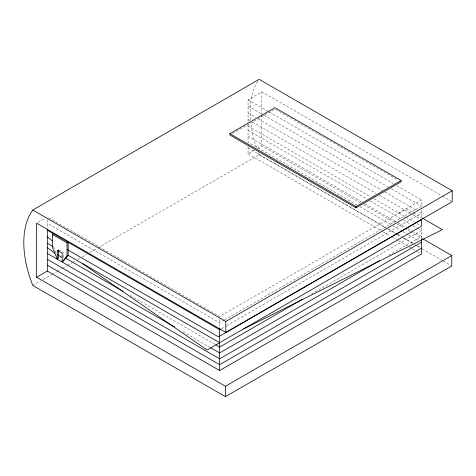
<?xml version="1.0" encoding="UTF-8"?>
<svg xmlns="http://www.w3.org/2000/svg" width="476" height="476" viewBox="0 0 476 476"><rect width="100%" height="100%" fill="white"/><g stroke="black" fill="none" stroke-linecap="round" stroke-linejoin="round"><path stroke-width="0.36" stroke-dasharray="2.38 1.78" d="M248.05 121.707L248.05 99.776L261.854 91.809L441.912 195.761M37.86 222.435L44.792 218.43M232.461 133.5L274.938 108.974L397.865 179.946M248.05 146.537L248.05 153.867L254.952 149.886M257.462 148.435L261.854 145.9L360.368 202.77M32.808 285.469L40.525 281.013M43.102 279.531L51.462 274.7M52.104 274.331L56.608 271.731M57.251 271.362L61.749 268.761M62.398 268.387L66.896 265.792M67.538 265.418L72.043 262.817M72.685 262.449L75.256 260.961M77.832 259.48L79.76 258.361M82.33 256.879L86.834 254.279M90.047 252.423L97.122 248.341M97.77 247.966L259.194 154.765L386.952 228.528M224.779 319.801L421.498 206.227L421.498 199.92L219.638 316.463L47.314 216.973M398.876 213.117L406.29 208.839L412.728 212.552M224.136 320.175L219.638 322.77L47.314 223.28M221.566 328.607L226.064 326.006M226.707 325.638L421.498 213.177L418.934 211.689M311.566 294.013L421.498 230.545L418.934 229.063M388.713 255.338L421.498 236.411L413.793 231.961M442.555 196.13L450.915 200.961M248.05 99.776L268.607 111.646M269.249 112.015L393.235 183.599M397.091 185.824L421.498 199.92M248.05 106.088L263.472 114.99M264.109 115.359L388.095 186.943M391.308 188.793L421.498 206.227M248.05 113.032L255.761 117.483M258.331 118.97L382.311 190.549M384.882 192.036L416.363 210.208M413.37 212.927L421.736 217.758M248.05 119.535L249.977 120.648M252.548 122.136L375.891 193.345M379.747 195.571L412.508 214.486M413.15 214.855L421.498 219.68L421.498 209.702M248.05 126.039L370.637 196.814M373.844 198.67L405.159 216.747M405.79 217.11L413.959 221.828M417.101 223.643L420.243 225.457M248.05 130.406L366.895 199.022M370.108 200.872L402.869 219.787M403.511 220.162L410.58 224.238M413.15 225.725L418.291 228.688M248.05 136.273L361.76 201.919M364.967 203.77L397.734 222.691M398.376 223.06L405.439 227.141M408.009 228.623L413.15 231.592M363.587 204.632L394.491 222.476M397.067 223.958L404.148 228.052M404.79 228.42L409.943 231.395M410.586 231.764L422.176 238.458M357.262 205.186L248.05 142.14L248.05 124.593M359.832 206.673L390.665 224.476M393.235 225.957L402.226 231.152M402.869 231.52L408.009 234.489M408.652 234.858L418.291 240.422M248.05 148L386.167 227.742M388.737 229.23L397.091 234.049M397.734 234.418L402.869 237.387M403.511 237.756L413.15 243.319M417.648 245.919L421.498 248.145M387.595 228.896L396.579 234.085M397.222 234.454L401.078 236.679M403.642 238.161L413.918 244.093M414.554 244.462L416.482 245.574M417.125 245.949L419.695 247.431M422.26 248.912L442.805 260.771M443.448 261.145L451.789 265.959M248.05 153.867L382.311 231.384M382.954 231.758L390.022 235.834M392.593 237.322L397.734 240.285M398.376 240.66L408.652 246.592M409.295 246.961L411.865 248.448M412.508 248.817L417.006 251.411M417.648 251.786L421.498 254.011M58.417 249.644L63.29 252.458L63.29 258.278M130.121 295.412L214.486 344.118M182.986 331.796L209.351 347.016M53.514 246.818L56.4 253.619M421.498 227.635L421.498 238.613M261.854 91.809L261.854 114.038M261.854 114.775L261.854 145.9M219.638 319.265L219.638 328.333M47.314 219.775L47.314 228.147M259.194 154.765A90.095 52.015 60 0 1 258.414 152.76M256.487 147.393A90.095 52.015 60 0 1 250.923 123.457M250.554 119.964A90.095 52.015 60 0 1 257.98 81.093"/><path stroke-width="0.71" d="M58.417 250.376L58.417 258.373L57.293 259.027L57.293 250.299L62.16 253.107L62.16 261.836L67.033 255.921L68.157 255.267L219.638 342.726M32.808 210.041L259.194 79.337L452.2 190.763L452.2 201.699L225.814 332.403L36.598 223.161L36.598 277.252L225.41 386.262L451.789 255.558L451.789 265.959L225.41 396.663L32.808 285.469A90.095 52.015 60 0 1 32.808 210.041L225.814 321.467L452.2 190.763M57.293 259.027L52.39 247.466L52.39 234.46L53.514 233.811M229.884 133.685L274.938 107.677L401.078 180.505L401.078 181.808L356.03 207.816L229.884 134.988L229.884 133.685L356.03 206.519L401.078 180.505M52.39 234.46L67.033 242.915L68.157 242.266L68.157 255.267L63.29 261.187L62.16 261.836M36.598 277.252L47.314 271.064L219.638 370.554L421.498 254.011L421.498 239.345M220.923 328.975L219.638 329.719L47.314 230.229M302.569 299.208L219.638 347.087L215.771 344.856M379.711 260.539L219.638 352.954L210.636 347.76M421.498 242.278L219.638 358.821L47.314 259.331M421.498 248.145L219.638 364.687L47.314 265.197M243.563 328.916L442.335 229.646L422.385 218.127M422.819 238.827L451.789 255.558M67.033 249.418L218.508 336.871L421.498 219.68L421.498 226.183L207.054 349.991L82.402 263.496M47.314 243.236L52.895 246.461M65.724 258.23L123.04 291.318M57.293 254.66L61.797 257.26M47.314 253.464L174.627 326.97M47.314 247.597L54.841 253.244M47.314 236.899L52.39 240.963M356.03 206.519L356.03 207.816M225.814 321.467L225.814 332.403M225.41 386.262L225.41 396.663M219.638 328.333L219.638 370.554M67.033 242.915L67.033 255.921M47.314 228.843L47.314 271.064"/></g></svg>
